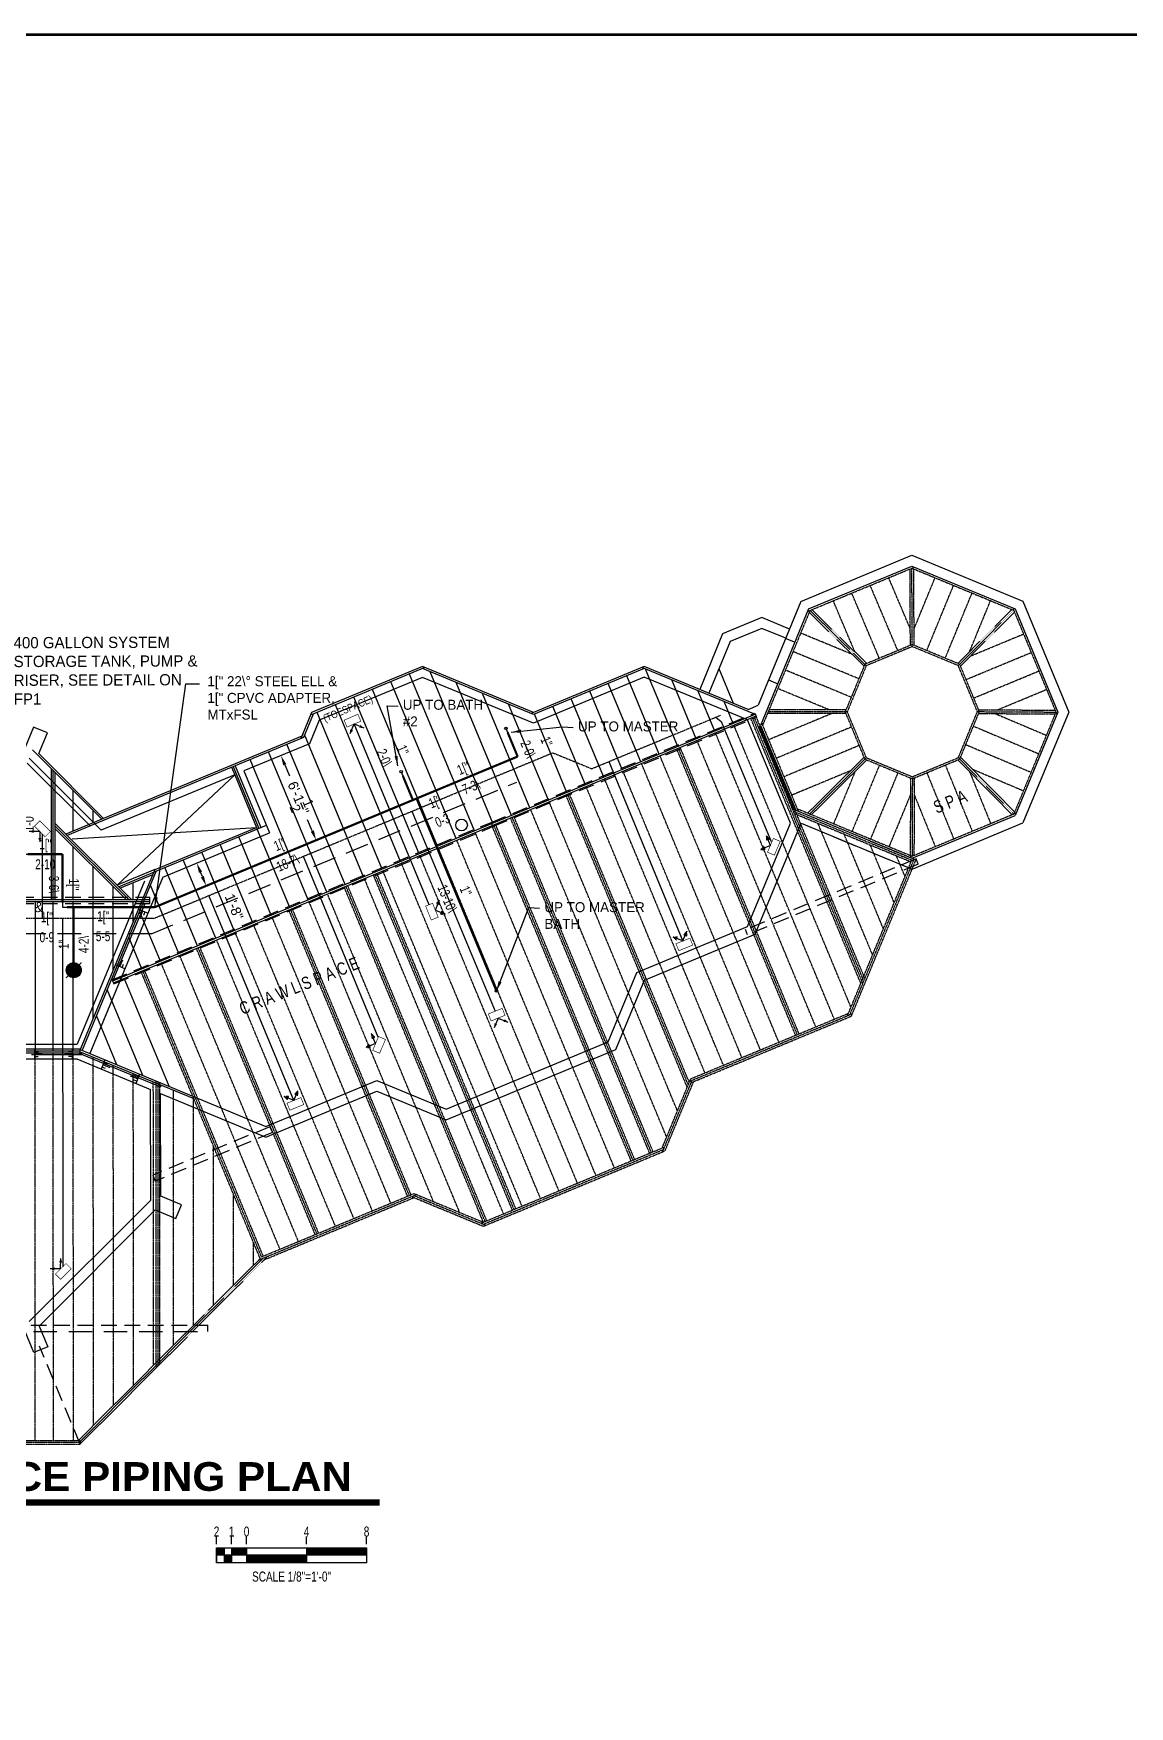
# Model space of a CAD drawing. Extents: x -16 to 10076, y -1 to 10000.
# Drawn here: x 2130 to 3007, y 1447 to 2785 of the extents above; entities that cross this region are included whole.
import ezdxf
from ezdxf.enums import TextEntityAlignment as Align

# ---------------------------------------------------------------- set-up
doc = ezdxf.new("R2010")
doc.units = 0
doc.header["$MEASUREMENT"] = 0
doc.linetypes.add('DASHED2', pattern=[0.375, 0.25, -0.125])
doc.linetypes.add('HIDDEN', pattern=[0.375, 0.25, -0.125])
for name, color, linetype in [('B-FL JOISTS', 4, 'Continuous'), ('B-FLOOR BEAMS', 3, 'HIDDEN'), ('B-FOUNDATION', 3, 'Continuous'), ('B-FOUNDATION TEXT', 2, 'Continuous'), ('B-PT LUMBER', 4, 'DASHED2'), ('B-WALLS', 1, 'Continuous'), ('Details', 1, 'Continuous'), ('DMNS', 1, 'Continuous'), ('HVAC', 5, 'Continuous'), ('SPRKDATA', 2, 'Continuous'), ('SPRKDATC', 2, 'Continuous'), ('SPRKVIEW', 1, 'Continuous'), ('SPRNKS', 1, 'Continuous'), ('TEXT', 1, 'Continuous')]:
    doc.layers.add(name, color=color, linetype=linetype)
for name, color, linetype, plot in [('GJ LAYOUT', 6, 'Continuous', False), ('SPRKDAT1', 7, 'Continuous', False), ('SPRKDAT2', 2, 'Continuous', False), ('Viewport', 42, 'Continuous', False)]:
    doc.layers.add(name, color=color, linetype=linetype, plot=plot)
doc.styles.add('ARCHENTLTD', font='technical.ttf', dxfattribs={"height": 6})
doc.styles.add('B', font='bold', dxfattribs={"width": 1.1})
doc.styles.add('HCAD', font='HCAD.SHX', dxfattribs={"width": 0.8, "height": 8})
doc.styles.add('PIPESIZE', font='hcad.shx', dxfattribs={"width": 0.8})
doc.styles.get("Standard").update_dxf_attribs({"font": 'hcad.shx', "height": 8})
doc.dimstyles.new('DEFAULT', dxfattribs={"dimtxt": 8, "dimasz": 8, "dimexe": 8, "dimexo": 8, "dimgap": 1, "dimtad": 0, "dimdec": 1, "dimrnd": 0.5, "dimzin": 7, "dimdsep": 46, "dimlunit": 4, "dimtxsty": 'Standard', "dimcen": 0, "dimclrd": 256, "dimclre": 256, "dimclrt": 256, "dimadec": 0, "dimazin": 0, "dimtfac": 1, "dimtdec": 4, "dimtofl": 0, "dimtmove": 2, "dimatfit": 3, "dimfxl": 1, "dimtolj": 1, "dimtzin": 0, "dimarcsym": 0})

# ---------------------------------------------------------------- blocks, each defined once
blk = doc.blocks.new('8scale')
for p, q in [((2.3, 36), (2.3, 42)), ((14.3, 36), (14.3, 42)), ((26.3, 36), (26.3, 42)), ((74.3, 36), (74.3, 42)), ((122.3, 36), (122.3, 42)), ((2.3, 33), (8.3, 33)), ((2.3, 21), (2.3, 33)), ((122.3, 27), (2.3, 27)), ((2.3, 27), (2.3, 21)), ((8.3, 33), (14.3, 33)), ((8.3, 33), (8.3, 21)), ((14.3, 33), (26.3, 33)), ((14.3, 33), (14.3, 21)), ((26.3, 33), (74.3, 33)), ((26.3, 33), (26.3, 21)), ((74.3, 33), (122.3, 33)), ((74.3, 33), (74.3, 21)), ((122.3, 33), (122.3, 27)), ((122.3, 27), (122.3, 21)), ((122.3, 21), (2.3, 21))]:
    blk.add_line(p, q)
at = {"const_width": 6}
for points in [[(2.3, 30), (8.3, 30)], [(8.3, 24), (14.3, 24)], [(14.3, 30), (26.3, 30)], [(26.3, 24), (74.3, 24)], [(74.3, 30), (122.3, 30)]]:
    blk.add_lwpolyline(points, dxfattribs=at)
at = {"width": 0.75}
for s, p in [('2', (2.3, 42)), ('1', (14.3, 42)), ('0', (26.3, 42)), ('4', (74.3, 42)), ('8', (122.3, 42)), ('SCALE 1/8"=1\'-0"', (62.3, 6))]:
    blk.add_text(s, height=8, dxfattribs=at).set_placement(p, align=Align.CENTER)
blk = doc.blocks.new('HEAD7B')
at = {"layer": 'SPRNKS', "color": 1, "const_width": 1, "flags": 128}
blk.add_lwpolyline([(-6.2, -6.2), (6.2, 6.2)], dxfattribs=at)
at = {"layer": 'SPRNKS', "color": 0}
for radius in [6, 5.75, 5.25, 4.75, 4.25, 3.75, 3.5, 3, 2.5, 2, 1.5, 1.25, 0.75]:
    blk.add_circle((0, 0), radius, dxfattribs=at)
blk = doc.blocks.new('PIPEX')
at = {"color": 0}
blk.add_point((0, 0), dxfattribs=at)
at = {"layer": 'SPRKDATA', "color": 0, "width": 0.8}
for tag, style, p in [('DIA', 'PIPESIZE', (0, 3.6)), ('LENGTH', 'HCAD', (0, -10.8))]:
    blk.add_attdef(tag, text='', height=8, dxfattribs=dict(at, style=style)).set_placement(p, align=Align.CENTER)
at = {"layer": 'SPRKDATA', "color": 0, "style": 'HCAD', "width": 0.8, "flags": 1}
blk.add_attdef('HANDLE', (-16.2, -21.6), '', height=7.2, dxfattribs=at)
blk = doc.blocks.new('*D42')
at = {"layer": 'Defpoints', "color": 0}
for p in [(2327.8, 2207.5), (2327.8, 2207.5), (2355.9, 2139.8)]:
    blk.add_point(p, dxfattribs=at)
at = {"layer": 'DMNS', "lineweight": -2}
for p, q in [((2335.2, 2210.6), (2335.2, 2210.6)), ((2330.9, 2200.1), (2334.6, 2191.2)), ((2352.8, 2147.2), (2349.1, 2156.1)), ((2363.3, 2142.9), (2363.3, 2142.9))]:
    blk.add_line(p, q, dxfattribs=at)
at = {"layer": 'DMNS'}
for points in [[(2332.1, 2200.6), (2329.6, 2199.6), (2327.8, 2207.5)], [(2354.1, 2147.7), (2351.6, 2146.7), (2355.9, 2139.8)]]:
    blk.add_solid(points, dxfattribs=at)
at = {"layer": 'DMNS', "insert": (2341.8, 2173.7), "char_height": 8, "attachment_point": 5, "rotation": 292.5409}
blk.add_mtext('\\A1;6\'-1{\\H1.000000x;\\S1/2;}"', dxfattribs=at)
blk = doc.blocks.new('*D43')
at = {"layer": 'Defpoints', "color": 0}
for p in [(2260.4, 2121.6), (2260.4, 2121.6), (2268, 2103.3)]:
    blk.add_point(p, dxfattribs=at)
at = {"layer": 'DMNS', "lineweight": -2}
blk.add_line((2264.9, 2110.7), (2263.5, 2114.2), dxfattribs=at)
at = {"layer": 'DMNS'}
for points in [[(2264.7, 2114.7), (2262.2, 2113.7), (2260.4, 2121.6)], [(2266.1, 2111.2), (2263.7, 2110.2), (2268, 2103.3)]]:
    blk.add_solid(points, dxfattribs=at)
at = {"layer": 'DMNS', "insert": (2290.3, 2086.6), "char_height": 8, "attachment_point": 5, "rotation": 292.5459}
blk.add_mtext('\\A1;1\'-8"', dxfattribs=at)

msp = doc.modelspace()

# ---------------------------------------------------------------- hatches: boundary and pattern name
at = {"layer": 'HVAC', "linetype": 'HIDDEN', "ltscale": 0.75}
h = msp.add_hatch(color=256, dxfattribs=at)
h.paths.add_polyline_path([(2383.05834, 2224.98094), (2384.24765, 2227.87915), (2385.41761, 2227.40119)])
h.paths.add_polyline_path([(2383.07287, 2228.35908), (2384.24765, 2227.87915), (2383.05834, 2224.98094)])
h.paths.add_polyline_path([(2390.35176, 2229.77755), (2390.80116, 2230.87529), (2394.0149, 2229.57707)])
h.paths.add_polyline_path([(2390.80116, 2230.87529), (2391.26087, 2231.99821), (2394.0149, 2229.57707)])
h = msp.add_hatch(color=256, dxfattribs=at)
h.paths.add_polyline_path([(2134.93073, 2138.44257), (2134.9073, 2141.57523), (2133.64349, 2141.56776)])
h.paths.add_polyline_path([(2136.17631, 2141.58273), (2134.9073, 2141.57523), (2134.93073, 2138.44257)])
h.paths.add_polyline_path([(2129.95054, 2145.61189), (2129.94265, 2146.79804), (2126.47661, 2146.79114)])
h.paths.add_polyline_path([(2129.94265, 2146.79804), (2129.93458, 2148.01138), (2126.47661, 2146.79114)])
h = msp.add_hatch(color=256, dxfattribs=at)
h.paths.add_polyline_path([(2711.57761, 2132.4321), (2714.45985, 2133.65962), (2713.96646, 2134.82316)])
h.paths.add_polyline_path([(2714.95527, 2132.49129), (2714.45985, 2133.65962), (2711.57761, 2132.4321)])
h.paths.add_polyline_path([(2716.27739, 2139.78829), (2717.3691, 2140.25217), (2716.02851, 2143.44847)])
h.paths.add_polyline_path([(2717.3691, 2140.25217), (2718.48584, 2140.72668), (2716.02851, 2143.44847)])
h = msp.add_hatch(color=256, dxfattribs=at)
h.paths.add_polyline_path([(2454.42084, 2091.59488), (2453.25077, 2088.68885), (2454.4224, 2088.21498)])
h.paths.add_polyline_path([(2452.07433, 2089.16467), (2453.25077, 2088.68885), (2454.42084, 2091.59488)])
h.paths.add_polyline_path([(2456.2992, 2083.07003), (2455.85526, 2081.97006), (2459.06332, 2080.65788)])
h.paths.add_polyline_path([(2455.85526, 2081.97006), (2455.40113, 2080.84487), (2459.06332, 2080.65788)])
h = msp.add_hatch(color=256, dxfattribs=at)
h.paths.add_polyline_path([(2641.54283, 2062.37932), (2644.44886, 2061.20925), (2644.92274, 2062.38088)])
h.paths.add_polyline_path([(2643.97304, 2060.03281), (2644.44886, 2061.20925), (2641.54283, 2062.37932)])
h.paths.add_polyline_path([(2650.06768, 2064.25768), (2651.16765, 2063.81374), (2652.47983, 2067.0218)])
h.paths.add_polyline_path([(2651.16765, 2063.81374), (2652.29284, 2063.35962), (2652.47983, 2067.0218)])
h = msp.add_hatch(color=256, dxfattribs=at)
h.paths.add_polyline_path([(2509.19462, 1994.41875), (2506.28858, 1995.58882), (2505.81471, 1994.41719)])
h.paths.add_polyline_path([(2506.7644, 1996.76526), (2506.28858, 1995.58882), (2509.19462, 1994.41875)])
h.paths.add_polyline_path([(2500.66976, 1992.54039), (2499.5698, 1992.98433), (2498.25761, 1989.77627)])
h.paths.add_polyline_path([(2499.5698, 1992.98433), (2498.44461, 1993.43845), (2498.25761, 1989.77627)])
h = msp.add_hatch(color=256, dxfattribs=at)
h.paths.add_polyline_path([(2395.8082, 1974.03754), (2398.69044, 1975.26505), (2398.19705, 1976.4286)])
h.paths.add_polyline_path([(2399.18585, 1974.09672), (2398.69044, 1975.26505), (2395.8082, 1974.03754)])
h.paths.add_polyline_path([(2400.50797, 1981.39372), (2401.59968, 1981.8576), (2400.25909, 1985.0539)])
h.paths.add_polyline_path([(2401.59968, 1981.8576), (2402.71642, 1982.33212), (2400.25909, 1985.0539)])
h = msp.add_hatch(color=256, dxfattribs=at)
h.paths.add_polyline_path([(2330.42704, 1934.86175), (2333.33308, 1933.69168), (2333.80695, 1934.86331)])
h.paths.add_polyline_path([(2332.85726, 1932.51523), (2333.33308, 1933.69168), (2330.42704, 1934.86175)])
h.paths.add_polyline_path([(2338.9519, 1936.74011), (2340.05186, 1936.29617), (2341.36405, 1939.50423)])
h.paths.add_polyline_path([(2340.05186, 1936.29617), (2341.17705, 1935.84204), (2341.36405, 1939.50423)])
h = msp.add_hatch(color=256, dxfattribs=at)
h.paths.add_polyline_path([(2151.62647, 1805.43401), (2151.60598, 1802.30133), (2150.34217, 1802.30761)])
h.paths.add_polyline_path([(2152.87499, 1802.29502), (2151.60598, 1802.30133), (2151.62647, 1805.43401)])
h.paths.add_polyline_path([(2146.65302, 1798.26002), (2146.64624, 1797.07386), (2143.18019, 1797.07751)])
h.paths.add_polyline_path([(2146.64624, 1797.07386), (2146.63931, 1795.86051), (2143.18019, 1797.07751)])

# ---------------------------------------------------------------- linework, layer by layer
at = {"layer": 'B-FL JOISTS', "ltscale": 75}
for p, q in [((2442.9108, 2277.87149), (2351.48885, 2239.94032)), ((2529.67076, 2240.38317), (2440.9512, 2277.05845)), ((2618.33852, 2277.18477), (2529.67076, 2240.38317)), ((2705.91036, 2240.98458), (2616.3781, 2277.99517)), ((2353.44814, 2240.75323), (2345.68683, 2221.98261)), ((2529.6696, 2242.00676), (2527.71035, 2241.19357)), ((2345.68683, 2221.98261), (2156.74546, 2143.56239)), ((2344.53803, 2223.12987), (2343.72739, 2221.16934)), ((2185.96939, 2157.31587), (2155.59341, 2144.7083)), ((2216.84894, 2092.04344), (2209.68152, 2092.03994)), ((1946.2611, 1969.85841), (2169.3784, 1969.88071)), ((1948.30021, 1971.35861), (2166.86821, 1971.38046)), ((2128.19454, 1968.37659), (2169.37855, 1968.38071)), ((2165.45353, 1969.88032), (2231.48589, 1942.57881)), ((2166.70486, 1970.9861), (2258.02371, 1933.22973)), ((2167.27889, 1972.37192), (2174.91772, 1969.21359))]:
    msp.add_line(p, q, dxfattribs=at)
at = {"layer": 'B-FL JOISTS', "ltscale": 50}
for p, q in [((2645.13744, 2214.83058), (2619.44, 2276.72944)), ((2467.80677, 2141.22466), (2415.75506, 2266.60451)), ((2482.58432, 2147.35849), (2430.53353, 2272.73613)), ((2497.36188, 2153.49232), (2447.12219, 2274.50745)), ((2512.13944, 2159.62614), (2468.03526, 2265.86232)), ((2615.58233, 2202.56293), (2589.56146, 2265.24084)), ((2630.35989, 2208.69676), (2604.33916, 2271.37433)), ((2659.915, 2220.96441), (2640.353, 2268.08449)), ((2423.4741, 2122.82318), (2371.41964, 2248.20965)), ((2438.25166, 2128.95701), (2386.19811, 2254.34127)), ((2453.02921, 2135.09083), (2400.97658, 2260.47289)), ((2526.91699, 2165.75997), (2488.94834, 2257.21718)), ((2541.69455, 2171.8938), (2509.86141, 2248.57204)), ((2586.02722, 2190.29528), (2560.00607, 2252.97386)), ((2600.80477, 2196.4291), (2574.78377, 2259.10735)), ((2674.69256, 2227.09824), (2661.266, 2259.43953)), ((2689.47011, 2233.23206), (2682.179, 2250.79458)), ((2193.26726, 2027.26957), (2707.16446, 2240.57658)), ((2193.84231, 2025.88417), (2707.73842, 2239.19074)), ((2408.69654, 2116.68935), (2356.64117, 2242.07802)), ((2556.47211, 2178.02762), (2530.45068, 2240.70688)), ((2571.24966, 2184.16145), (2545.22838, 2246.84037)), ((2393.91899, 2110.55553), (2346.67133, 2224.36359)), ((2710.00813, 2231.10947), (2737.56129, 2164.72441)), ((2364.36387, 2098.28787), (2317.81441, 2210.41414)), ((2379.14143, 2104.4217), (2332.59211, 2216.54763)), ((2288.28272, 2198.157), (2290.77457, 2192.15361)), ((2289.66812, 2198.73201), (2310.18666, 2149.29872)), ((2291.05352, 2199.30706), (2311.57206, 2149.87376)), ((2349.58632, 2092.15405), (2303.03672, 2204.28065)), ((2208.14726, 2092.43465), (2147.17608, 2153.08076)), ((2206.02025, 2092.43465), (2147.17629, 2150.96488)), ((2203.89324, 2092.43465), (2147.1765, 2148.84899)), ((2197.86071, 2102.66636), (2316.1884, 2151.79035)), ((2320.03121, 2079.88639), (2294.00369, 2142.58032)), ((2308.22626, 2150.10898), (2308.80131, 2148.72358)), ((2334.80876, 2086.02022), (2308.78085, 2148.71509)), ((2290.4757, 2067.61968), (2264.44936, 2130.31078)), ((2305.25365, 2073.75257), (2279.22652, 2136.44555)), ((2228.06712, 2115.20661), (2168.66508, 1971.79879)), ((2260.92098, 2055.35108), (2234.89503, 2118.04123)), ((2275.69854, 2061.48491), (2249.6722, 2124.17601)), ((2199.01272, 2101.52049), (2225.29389, 2112.43117)), ((2246.14342, 2049.21726), (2223.41271, 2103.96999)), ((1892.70971, 2092.43465), (2222.8558, 2092.43465)), ((1892.70971, 2090.93465), (2222.8558, 2090.93465)), ((2131.2465, 2090.93465), (2131.25845, 1971.3769)), ((2218.56099, 2088.40891), (2193.59522, 2028.41351)), ((2217.22637, 2089.03499), (2218.58568, 2088.39733)), ((2231.36587, 2043.08343), (2214.76046, 2083.0818)), ((2216.58831, 2036.9496), (2206.10821, 2062.19362)), ((2217.34323, 1951.67249), (2188.8037, 2020.41725)), ((2192.23591, 2029.05118), (2193.59522, 2028.41351)), ((2238.25707, 1943.02553), (2202.38589, 2029.43042)), ((2196.4294, 1960.31945), (2180.15145, 1999.52906)), ((2167.27889, 1972.37192), (2166.70486, 1970.9861)), ((2167.48956, 1972.88052), (2167.27889, 1972.37192)), ((2232.05992, 1943.96463), (2231.48589, 1942.57881))]:
    msp.add_line(p, q, dxfattribs=at)
at = {"layer": 'B-FL JOISTS', "linetype": 'Continuous', "ltscale": 50}
msp.add_line((2184.47001, 2156.69355), (2129.04903, 2212.06593), dxfattribs=at)
at = {"layer": 'B-FL JOISTS', "linetype": 'Continuous', "ltscale": 250}
for p, q in [((2144.18214, 2092.43465), (2144.17169, 2196.95653)), ((2145.68214, 2092.43465), (2145.67184, 2195.45769)), ((2147.18214, 2092.43465), (2147.17199, 2193.95886)), ((2161.67666, 2147.23316), (2161.67344, 2179.47013)), ((2177.67596, 2154.29327), (2177.67504, 2163.48256)), ((2161.68214, 2092.43465), (2161.67794, 2134.42487)), ((2177.68214, 2092.43465), (2177.67953, 2118.50859)), ((2193.68214, 2092.43465), (2193.68112, 2102.59232)), ((2209.68218, 2092.03994), (2209.68079, 2105.94936)), ((2145.69424, 1971.37834), (2145.68229, 2090.93465)), ((2161.69424, 1971.37994), (2161.68229, 2090.93465)), ((2177.69163, 1997.51025), (2177.68229, 2090.93465)), ((2193.68777, 2036.12798), (2193.68229, 2090.93465)), ((2209.68391, 2074.7457), (2209.68229, 2090.93465))]:
    msp.add_line(p, q, dxfattribs=at)
at = {"layer": 'B-FL JOISTS', "ltscale": 25}
for p, q in [((2196.7429, 2103.77821), (2290.77457, 2192.15361)), ((2160.81093, 2140.81157), (2308.22626, 2150.10898)), ((2226.85504, 2116.3866), (2196.7429, 2103.77821))]:
    msp.add_line(p, q, dxfattribs=at)
at = {"layer": 'B-FL JOISTS', "linetype": 'HIDDEN', "ltscale": 50}
msp.add_line((2167.16818, 1656.92814), (2134.68453, 1735.26048), dxfattribs=at)
at = {"layer": 'B-FLOOR BEAMS', "ltscale": 50}
for p, q in [((2495.8328, 2153.94474), (2706.78169, 2241.50078)), ((2497.17996, 2150.69305), (2708.12113, 2238.26671)), ((2706.78155, 2241.50111), (2708.12113, 2238.26671)), ((2192.88156, 2028.20237), (2495.83348, 2153.94502)), ((2194.22801, 2024.95137), (2497.1803, 2150.69319)), ((2495.8328, 2153.94474), (2497.1803, 2150.69319)), ((2835.82351, 2124.91282), (2699.27319, 2068.30699)), ((2837.55188, 2120.74857), (2700.99453, 2064.14949)), ((2837.55188, 2120.74857), (2835.8223, 2124.91572)), ((1892.70846, 2094.24715), (2222.85455, 2094.40847)), ((1892.71096, 2089.12215), (2222.85705, 2089.28347)), ((2700.99794, 2064.14125), (2699.27199, 2068.30989)), ((2192.88156, 2028.20237), (2194.22801, 2024.95137)), ((2318.94468, 1910.72375), (2225.16974, 1871.8854)), ((2320.90968, 1905.98814), (2227.13161, 1867.14849)), ((2318.94404, 1910.72349), (2320.90591, 1905.98657)), ((2225.16974, 1871.8854), (2227.13161, 1867.14849)), ((1846.38255, 1751.88401), (2269.38102, 1752.09071)), ((2269.38352, 1746.96571), (2269.38102, 1752.09071))]:
    msp.add_line(p, q, dxfattribs=at)
at = {"layer": 'B-FLOOR BEAMS', "ltscale": 75}
for p, q in [((2222.85705, 2089.28347), (2222.85455, 2094.40847)), ((2129.883, 1746.89754), (2269.38352, 1746.96571))]:
    msp.add_line(p, q, dxfattribs=at)
at = {"layer": 'B-FOUNDATION', "ltscale": 50}
for p, q in [((2743.73053, 2330.85197), (2832.39981, 2367.6542)), ((2749.85784, 2324.73341), (2832.406, 2358.99506)), ((2832.39981, 2367.6542), (2921.12004, 2330.97929)), ((2832.406, 2358.99506), (2915.00148, 2324.85198)), ((2743.73053, 2330.85197), (2709.3562, 2247.69421)), ((2921.12004, 2330.97929), (2957.92164, 2242.31153)), ((2749.85784, 2324.73341), (2711.39354, 2231.68448)), ((2915.00148, 2324.85198), (2949.26251, 2242.30535)), ((2731.56588, 2301.25487), (2738.9591, 2298.19868)), ((2717.81304, 2267.98537), (2725.20626, 2264.92919)), ((2949.26251, 2242.30535), (2915.11942, 2159.70986)), ((2957.92164, 2242.31153), (2921.24673, 2153.5913)), ((2711.39354, 2231.68448), (2739.52171, 2163.91402)), ((2298.16342, 2195.22036), (2318.68175, 2145.78758)), ((2290.77457, 2192.15361), (2308.22626, 2150.10898)), ((2739.58051, 2163.88971), (2832.57279, 2125.44883)), ((2832.57279, 2125.44883), (2915.11942, 2159.70986)), ((2227.21191, 2116.4757), (2308.22626, 2150.10898)), ((2233.33627, 2110.35622), (2318.68175, 2145.78758)), ((2743.85874, 2153.46461), (2832.57897, 2116.7897)), ((2832.57897, 2116.7897), (2921.24673, 2153.5913)), ((2226.91874, 2116.35387), (2167.48956, 1972.88052)), ((2233.37487, 2110.34026), (2174.91772, 1969.21359)), ((2223.57733, 1852.05266), (2223.53413, 1940.456)), ((2231.57579, 1855.22034), (2231.53575, 1937.14768))]:
    msp.add_line(p, q, dxfattribs=at)
at = {"layer": 'B-FOUNDATION', "ltscale": 150}
for p, q in [((2712.38291, 2317.84157), (2681.03394, 2304.83016)), ((2734.56246, 2308.67273), (2712.3828, 2317.8413)), ((2681.03471, 2304.83048), (2662.69748, 2260.4709)), ((2712.38871, 2309.18227), (2687.16201, 2298.71192)), ((2731.50627, 2301.27951), (2712.38871, 2309.18227)), ((2687.16201, 2298.71192), (2670.0907, 2257.41471)), ((2689.75374, 2249.28646), (2678.25344, 2276.99464))]:
    msp.add_line(p, q, dxfattribs=at)
at = {"layer": 'B-FOUNDATION', "ltscale": 75}
for p, q in [((2440.95014, 2278.68199), (2352.29939, 2241.90059)), ((2529.6696, 2242.00676), (2440.95014, 2278.68199)), ((2618.33736, 2278.80836), (2529.6696, 2242.00676)), ((2701.51246, 2244.42568), (2618.33736, 2278.80836)), ((2440.95575, 2270.02307), (2358.42608, 2235.78133)), ((2529.67576, 2233.34761), (2440.95575, 2270.02307)), ((2618.34354, 2270.14922), (2529.67576, 2233.34761)), ((2700.93907, 2236.00613), (2618.34354, 2270.14922)), ((2352.29939, 2241.90059), (2344.53803, 2223.12987)), ((2358.42608, 2235.78133), (2350.66495, 2217.01114)), ((2735.2011, 2153.45908), (2700.93907, 2236.00613)), ((2701.51246, 2244.42568), (2709.3562, 2247.69421)), ((2344.53803, 2223.12987), (2185.96939, 2157.31587)), ((2185.96939, 2157.31587), (2134.04902, 2209.19055)), ((2350.66495, 2217.01114), (2298.16342, 2195.22036)), ((2184.0976, 2147.87728), (2126.35787, 2205.56621)), ((2290.77457, 2192.15361), (2184.0976, 2147.87728)), ((2701.05702, 2070.86404), (2735.2011, 2153.45908)), ((2707.18428, 2064.74546), (2743.86028, 2153.46528)), ((2215.22488, 2083.93565), (2214.12745, 2081.14358)), ((2217.08626, 2083.20403), (2214.89139, 2077.61989)), ((2218.94764, 2082.4724), (2217.8502, 2079.68034)), ((2612.38463, 2034.06052), (2701.05702, 2070.86404)), ((2618.51652, 2027.94386), (2707.18428, 2064.74546)), ((2197.0104, 2039.53889), (2198.21162, 2042.2879)), ((2198.84307, 2038.73808), (2201.24552, 2044.2361)), ((2200.67575, 2037.93726), (2201.87697, 2040.68627)), ((2589.53028, 1978.60722), (2612.38463, 2034.06052)), ((2595.63743, 1972.43053), (2618.51652, 2027.94386)), ((1947.67836, 1972.85855), (2167.48956, 1972.88052)), ((2130.60923, 1966.87016), (2133.65941, 1966.87411)), ((2130.68972, 1972.86863), (2130.68507, 1964.86864)), ((2130.6874, 1968.86863), (2136.67561, 1968.8702)), ((2130.76556, 1970.86711), (2133.82581, 1970.86629)), ((2160.69721, 1968.88803), (2154.85333, 1968.90263)), ((2160.61646, 1970.8864), (2157.46302, 1970.87015)), ((2160.77796, 1966.88966), (2157.77618, 1966.90526)), ((2160.68972, 1972.88802), (2160.70471, 1964.88804)), ((2174.91772, 1969.21359), (2315.78653, 1910.97047)), ((2459.90251, 1924.85083), (2589.53028, 1978.60722)), ((2459.90735, 1916.19222), (2595.63746, 1972.43059)), ((1951.13599, 1964.85889), (2164.46089, 1964.88022)), ((2164.42461, 1964.89522), (2223.53413, 1940.456)), ((2186.92588, 1964.22349), (2183.86013, 1956.83424)), ((2184.55601, 1958.71243), (2187.28066, 1957.45693)), ((2185.39301, 1960.52887), (2190.84231, 1958.01787)), ((2186.23, 1962.3453), (2188.95466, 1961.0898)), ((2213.12589, 1949.06253), (2207.49442, 1951.13294)), ((2212.43575, 1947.18537), (2209.62002, 1948.22058)), ((2213.81602, 1950.93968), (2211.00029, 1951.97489)), ((2214.64969, 1952.7609), (2211.60208, 1945.36415)), ((2315.78653, 1910.97047), (2404.4548, 1947.77228)), ((2404.4548, 1947.77228), (2459.90251, 1924.85083)), ((2231.53575, 1937.14768), (2315.79243, 1902.31121)), ((2315.79243, 1902.31121), (2404.46094, 1939.11313)), ((2404.46094, 1939.11313), (2459.90735, 1916.19222)), ((2126.46591, 1754.84628), (2223.57733, 1852.05266)), ((2134.25236, 1751.3211), (2227.03412, 1844.19358))]:
    msp.add_line(p, q, dxfattribs=at)
at = {"layer": 'B-FOUNDATION', "ltscale": 1.5}
for p, q in [((2129.84507, 2230.16166), (2122.95312, 2213.56656)), ((2141.02061, 2225.78092), (2129.84507, 2230.16166)), ((2134.04902, 2209.19055), (2141.02061, 2225.78092)), ((2248.19677, 1848.30989), (2231.57579, 1855.22034)), ((2243.63856, 1837.20831), (2248.19677, 1848.30989)), ((2227.03412, 1844.19358), (2243.63856, 1837.20831)), ((2130.11335, 1730.23974), (2123.19827, 1746.84468)), ((2134.25236, 1751.3211), (2141.23631, 1734.74669)), ((2141.23631, 1734.74669), (2130.11335, 1730.23974))]:
    msp.add_line(p, q, dxfattribs=at)
at = {"layer": 'B-FOUNDATION', "linetype": 'HIDDEN', "ltscale": 75}
msp.add_line((2743.90296, 2153.36239), (2832.61436, 2116.70875), dxfattribs=at)
at = {"layer": 'B-FOUNDATION', "linetype": 'Continuous', "ltscale": 1.5}
for p, q in [((2221.20612, 2081.49478), (2213.8048, 2084.5313)), ((2202.98701, 2037.08686), (2195.58569, 2040.12338))]:
    msp.add_line(p, q, dxfattribs=at)
at = {"layer": 'B-PT LUMBER'}
for p, q in [((2749.04744, 2322.77298), (2834.36642, 2358.18467)), ((2831.22744, 2295.65076), (2830.91735, 2356.75313)), ((2832.40716, 2357.37147), (2913.8534, 2323.70516)), ((2832.73252, 2294.65241), (2832.41422, 2357.37441)), ((2834.22744, 2295.65713), (2833.91742, 2356.7472)), ((2821.12286, 2291.51814), (2799.07389, 2343.59778)), ((2831.16046, 2308.84876), (2813.80782, 2349.83568)), ((2834.16038, 2308.87251), (2850.93342, 2349.66518)), ((2844.30642, 2291.47444), (2865.73133, 2343.5806)), ((2786.8318, 2290.43474), (2769.60604, 2331.12197)), ((2806.38893, 2285.28024), (2784.33997, 2337.35987)), ((2859.10433, 2285.38986), (2880.52923, 2337.49603)), ((2878.51648, 2290.52733), (2895.32714, 2331.41146)), ((2750.93638, 2323.55699), (2713.01713, 2231.68564)), ((2794.17813, 2279.02273), (2750.31901, 2322.06123)), ((2795.94983, 2279.38574), (2750.93638, 2323.55699)), ((2796.29254, 2281.15101), (2752.44143, 2324.18166)), ((2869.18525, 2281.20637), (2912.35215, 2324.32571)), ((2869.53719, 2279.43778), (2913.8534, 2323.70516)), ((2871.30734, 2279.08582), (2914.47547, 2322.20639)), ((2913.04106, 2325.66237), (2948.45211, 2240.34492)), ((2784.48807, 2288.53149), (2743.46791, 2305.46227)), ((2879.35103, 2287.12065), (2921.73625, 2304.71266)), ((2790.00721, 2268.94421), (2737.36355, 2290.67251)), ((2832.7243, 2296.27204), (2794.78749, 2280.52634)), ((2832.73325, 2294.65168), (2795.95108, 2279.38522)), ((2870.68648, 2280.5858), (2832.72427, 2296.2785)), ((2869.53719, 2279.43778), (2832.73325, 2294.65168)), ((2875.77807, 2268.31429), (2927.86974, 2289.93496)), ((2783.90285, 2254.15446), (2731.25918, 2275.88276)), ((2794.79616, 2280.51782), (2779.11389, 2242.58086)), ((2795.95108, 2279.38522), (2780.73718, 2242.58128)), ((2884.80365, 2242.65561), (2869.53719, 2279.43778)), ((2886.4312, 2242.64721), (2870.68527, 2280.58459)), ((2881.91156, 2253.53659), (2934.00323, 2275.15727)), ((2766.39415, 2244.07177), (2725.15482, 2261.09301)), ((2900.83296, 2244.06652), (2940.13672, 2260.37957)), ((2791.51462, 2025.44296), (2703.50608, 2237.43399)), ((2792.89998, 2026.01809), (2704.89148, 2238.00904)), ((2793.7103, 2027.97835), (2706.27688, 2238.58408)), ((2794.52062, 2029.9386), (2707.66227, 2239.15913)), ((2779.73628, 2241.0813), (2716.87659, 2241.03641)), ((2780.73791, 2242.58202), (2717.49589, 2242.53685)), ((2768.26444, 2241.07311), (2717.81213, 2220.13285)), ((2779.73414, 2244.0813), (2718.11519, 2244.03729)), ((2794.85333, 2204.65911), (2779.11389, 2242.58086)), ((2796.00394, 2205.79984), (2780.73748, 2242.58201)), ((2869.58974, 2205.85167), (2884.80365, 2242.65561)), ((2870.73295, 2204.69074), (2886.42331, 2242.64726)), ((2884.80292, 2242.65634), (2947.63892, 2242.30419)), ((2885.80466, 2241.1507), (2947.02028, 2240.80763)), ((2885.80717, 2244.15073), (2947.01488, 2243.80771)), ((2899.0264, 2241.0766), (2940.15348, 2223.67384)), ((2947.63892, 2242.30419), (2913.96273, 2160.83816)), ((2770.30246, 1996.79737), (2675.26769, 2225.71288)), ((2783.70462, 2006.24418), (2690.04525, 2231.84671)), ((2712.20394, 2233.64491), (2741.48213, 2163.10363)), ((2784.18686, 2230.35831), (2723.94562, 2205.35515)), ((2881.69568, 2231.03656), (2933.91838, 2208.93873)), ((2739.36277, 1983.95269), (2644.32718, 2212.87018)), ((2740.74813, 1984.52783), (2645.71258, 2213.44523)), ((2742.13349, 1985.10296), (2647.09797, 2214.02027)), ((2755.52529, 1990.6626), (2660.49013, 2219.57905)), ((2790.32035, 2215.58062), (2730.07911, 2190.57746)), ((2875.46058, 2216.30144), (2927.68327, 2194.20362)), ((2696.41664, 1966.12351), (2601.37991, 2195.04374)), ((2711.1938, 1972.25828), (2616.15747, 2201.17757)), ((2725.97096, 1978.39305), (2630.93502, 2207.3114)), ((2783.35379, 2195.36574), (2736.2126, 2175.79976)), ((2794.23217, 2206.15571), (2749.23371, 2161.52295)), ((2796.00379, 2205.80021), (2750.73723, 2160.90153)), ((2796.35138, 2204.03226), (2752.24074, 2160.2801)), ((2787.01263, 2194.7694), (2769.76422, 2153.03741)), ((2806.43145, 2199.86492), (2784.55099, 2146.92583)), ((2794.84793, 2204.65375), (2832.80173, 2188.96451)), ((2796.00364, 2205.79911), (2832.80757, 2190.58521)), ((2832.80171, 2188.95871), (2870.72502, 2204.69879)), ((2832.80757, 2190.58521), (2869.58974, 2205.85167)), ((2859.17355, 2199.84358), (2880.68127, 2146.97959)), ((2869.23029, 2204.07841), (2912.45703, 2160.2289)), ((2869.58887, 2205.85131), (2913.95176, 2160.84929)), ((2871.35525, 2206.19614), (2914.58503, 2162.34356)), ((2878.5849, 2194.58902), (2895.50164, 2153.00926)), ((2880.70985, 2196.70676), (2921.44817, 2179.46851)), ((2666.86231, 1953.85397), (2571.8248, 2182.77609)), ((2681.63947, 1959.98874), (2586.60235, 2188.90992)), ((2821.21822, 2193.75334), (2799.33776, 2140.81426)), ((2831.30395, 2189.58366), (2831.08087, 2127.69439)), ((2832.80757, 2190.58521), (2832.57865, 2127.07534)), ((2834.30397, 2189.58222), (2834.08091, 2127.69885)), ((2844.35318, 2193.81392), (2865.86091, 2140.94992)), ((2644.90124, 1923.29412), (2542.26968, 2170.50844)), ((2652.73437, 1942.24324), (2555.66184, 2176.06722)), ((2653.5447, 1944.20349), (2557.04724, 2176.64226)), ((2654.35502, 1946.16374), (2558.43264, 2177.21731)), ((2831.25554, 2176.15061), (2814.12453, 2134.70268)), ((2834.25565, 2176.17599), (2851.04055, 2134.92025)), ((2622.65875, 1889.50002), (2511.32921, 2157.66565)), ((2624.04411, 1890.07515), (2512.71457, 2158.24078)), ((2625.42947, 1890.65029), (2514.09993, 2158.81592)), ((2636.25778, 1902.38474), (2527.49213, 2164.37461)), ((2736.71395, 2165.07468), (2739.57943, 2163.89016)), ((2737.52738, 2163.11532), (2833.7347, 2123.34542)), ((2737.56129, 2164.72441), (2739.57943, 2163.89016)), ((2738.34082, 2161.15596), (2831.77544, 2122.53223)), ((2740.66894, 2165.06289), (2832.57865, 2127.07534)), ((2830.61237, 2126.25923), (2915.92982, 2161.67028)), ((2594.48503, 1877.81706), (2483.15946, 2145.97313)), ((2607.87683, 1883.3767), (2496.55162, 2151.53191)), ((2609.26219, 1883.95183), (2497.93702, 2152.10696)), ((2610.64755, 1884.52697), (2499.32241, 2152.682)), ((2800.99153, 2048.06292), (2757.29322, 2153.32147)), ((2809.63499, 2068.9723), (2778.20622, 2144.67651)), ((2550.1464, 1859.42992), (2438.82679, 2127.57165)), ((2564.92595, 1865.55897), (2453.60435, 2133.70548)), ((2579.70549, 1871.68801), (2468.3819, 2139.8393)), ((2797.78029, 2139.76493), (2835.67055, 2124.10197)), ((2818.27845, 2089.88167), (2799.11922, 2136.03156)), ((2520.58732, 1847.17183), (2409.27168, 2115.30399)), ((2535.36686, 1853.30087), (2424.04923, 2121.43782)), ((2780.88257, 1999.41736), (2832.34847, 2123.91845)), ((2782.84184, 2000.23055), (2834.28432, 2124.675)), ((2783.99071, 1999.08332), (2835.67055, 2124.10197)), ((2826.9219, 2110.79104), (2820.03222, 2127.3866)), ((2489.64288, 1834.3386), (2378.33121, 2102.46121)), ((2489.64288, 1834.3386), (2378.33121, 2102.46121)), ((2491.02824, 1834.91373), (2379.71657, 2103.03634)), ((2492.4136, 1835.48887), (2381.10193, 2103.61148)), ((2505.80778, 1841.04278), (2394.49412, 2109.17017)), ((2401.52043, 2112.08663), (2512.73114, 1843.91388)), ((2402.90582, 2112.66167), (2514.11673, 1844.48848)), ((2404.29122, 2113.23672), (2515.50231, 1845.06308)), ((2449.7752, 1850.82352), (2350.16145, 2090.76869)), ((2470.6882, 1842.17857), (2364.93901, 2096.90251)), ((2415.65052, 1849.56286), (2320.60634, 2078.50103)), ((2429.04232, 1855.12249), (2333.9985, 2084.05981)), ((2430.42768, 1855.69763), (2335.3839, 2084.63486)), ((2431.81304, 1856.27276), (2336.76929, 2085.20991)), ((2386.09566, 1837.29459), (2291.05123, 2066.23338)), ((2400.87335, 1843.42808), (2305.82878, 2072.36721)), ((2341.76416, 1818.89028), (2246.71856, 2047.8319)), ((2355.15597, 1824.44992), (2260.11072, 2053.39068)), ((2356.54133, 1825.02505), (2261.49612, 2053.96573)), ((2357.92669, 1825.60019), (2262.88151, 2054.54077)), ((2371.31849, 1831.15982), (2276.27367, 2060.09955)), ((2311.14094, 1805.28332), (2215.77805, 2034.9892)), ((2312.28828, 1806.43179), (2217.16345, 2035.56424)), ((2313.59259, 1807.20216), (2218.54884, 2036.13929)), ((2326.987, 1812.75551), (2231.941, 2041.69807)), ((2654.72342, 1947.05494), (2784.8011, 2001.04375)), ((2655.53381, 1949.01536), (2781.69297, 2001.37778)), ((2655.87229, 1945.90771), (2783.99071, 1999.08332)), ((2131.22538, 1659.84801), (2131.19439, 1969.87689)), ((2145.72538, 1659.84946), (2145.69439, 1969.87834)), ((2161.72538, 1659.85106), (2161.69439, 1969.87994)), ((2177.72419, 1671.73613), (2177.69473, 1966.44227)), ((2193.72259, 1687.75017), (2193.6954, 1959.82669)), ((2209.72099, 1703.76421), (2209.69606, 1953.21111)), ((2225.71939, 1719.77825), (2225.69672, 1946.59553)), ((2227.95767, 1718.27907), (2227.93478, 1947.21788)), ((2229.45752, 1719.78039), (2229.43485, 1946.59767)), ((2230.95737, 1721.2817), (2230.93491, 1945.97746)), ((2632.64343, 1893.64128), (2655.53381, 1949.01536)), ((2632.98205, 1890.53397), (2656.68268, 1947.86813)), ((2634.94097, 1891.34633), (2657.83155, 1946.7209)), ((2241.71779, 1735.7923), (2241.69738, 1939.97996)), ((2257.71619, 1751.80634), (2257.69804, 1933.36438)), ((2273.71459, 1767.82038), (2273.70183, 1895.46498)), ((2487.68751, 1833.52834), (2634.60235, 1894.45364)), ((2489.64852, 1832.7177), (2633.7922, 1892.4938)), ((2489.64944, 1831.09421), (2634.94097, 1891.34633)), ((2289.71299, 1783.83442), (2289.70568, 1856.91561)), ((2309.90735, 1804.04853), (2436.16239, 1856.45075)), ((2312.67914, 1806.82303), (2434.20197, 1857.26114)), ((2314.38, 1804.28083), (2434.20429, 1854.01397)), ((2432.24386, 1854.82436), (2489.64944, 1831.09421)), ((2434.20197, 1857.26114), (2489.64761, 1834.34119)), ((2434.20313, 1855.63755), (2491.60953, 1831.90706)), ((2165.86518, 1659.86552), (2312.67914, 1806.82303)), ((2167.10929, 1656.86613), (2317.15179, 1807.05534)), ((2305.71139, 1799.84846), (2305.70954, 1818.36624)), ((2166.48724, 1658.36583), (2313.52957, 1805.55193)), ((1947.66815, 1659.7589), (2167.9865, 1659.86656)), ((1947.04757, 1658.2586), (2168.60856, 1658.36686)), ((1948.5483, 1656.75933), (2167.10929, 1656.86613))]:
    msp.add_line(p, q, dxfattribs=at)
at = {"layer": 'B-WALLS', "ltscale": 50}
for p, q in [((2174.79326, 2151.46325), (2124.70188, 2201.51056)), ((2218.71656, 2106.94884), (2164.81675, 1976.82444)), ((1950.35004, 1976.803), (2164.81675, 1976.82444))]:
    msp.add_line(p, q, dxfattribs=at)
at = {"layer": 'GJ LAYOUT'}
for centre in [(2507.70311, 2229.36016), (2423.89359, 2194.58824), (2500.16532, 2019.2375)]:
    msp.add_circle(centre, 1, dxfattribs=at)
at = {"layer": 'HVAC', "linetype": 'HIDDEN', "ltscale": 2.5}
for p, q in [((2576.15985, 2196.9171), (2679.27831, 2239.6986)), ((2226.09564, 2077.27677, -11.25), (2544.94738, 2209.6374, -11.25)), ((2576.15985, 2196.9171, -233521.40135), (2544.94738, 2209.6374, -102801.62052)), ((2225.73319, 2077.32478), (2067.77379, 2077.24335))]:
    msp.add_line(p, q, dxfattribs=at)
at = {"layer": 'HVAC', "linetype": 'Continuous', "ltscale": 0.75}
for p, q in [((2675.80047, 2238.08645, 44589.52611), (2679.97554, 2234.80287, 44589.52611)), ((2679.97554, 2234.80287, 44589.52611), (2719.74693, 2138.75939, 44589.52611)), ((2386.16611, 2232.66621), (2382.99025, 2224.92698)), ((2386.22604, 2232.76765), (2394.00675, 2229.62456)), ((2417.89568, 2156.89614, 8965.12912), (2386.40496, 2232.76817, -8867.65734)), ((2590.01056, 2202.66345, 44589.52611), (2649.17004, 2059.20715, 44589.52611)), ((2446.26771, 2088.27539, 44589.52611), (2417.89568, 2156.89614, 8965.12912)), ((2432.49676, 2162.95729, 44589.52611), (2499.1354, 2003.08445, 44589.52611)), ((2134.86816, 2146.80784, 44589.52611), (2126.47661, 2146.79114, 44589.52611)), ((2134.86816, 2146.80784, 44589.52611), (2134.93073, 2138.44257, 44589.52611)), ((2136.98464, 2077.27903, 44589.52611), (2136.98464, 2144.69137, 44589.52611)), ((2719.27285, 2135.70944, -8), (2716.02718, 2143.44792, -8)), ((2719.27418, 2135.70999), (2711.57761, 2132.4321)), ((2405.65588, 1982.31016, 43499.51234), (2345.67773, 2126.91728, 2795.00277)), ((2338.18582, 1931.73672, 12), (2270.18329, 2095.57829, -7.9878)), ((2451.29636, 2083.83478, 44595.52611), (2454.42084, 2091.59488, 44595.52611)), ((2153.16787, 2077.28738, 44589.52611), (2153.42947, 1798.62695, 44589.52611)), ((2451.29691, 2083.8361, 44587.52611), (2459.06387, 2080.6592, 44587.52611)), ((2649.30293, 2059.25484, 8), (2641.54283, 2062.37932, 8)), ((2649.30161, 2059.25539), (2652.47851, 2067.02235)), ((2501.43584, 1997.54268), (2498.25894, 1989.77572)), ((2501.43663, 1997.4175, 8), (2509.19673, 1994.29302, 8)), ((2403.50343, 1977.31487, -43487.51234), (2400.25777, 1985.05335, -43487.51234)), ((2403.50476, 1977.31542, -43479.51234), (2395.8082, 1974.03754, -43479.51234)), ((2338.18715, 1931.73726, 18), (2330.42704, 1934.86175, 18)), ((2338.18582, 1931.73781, 10), (2341.36272, 1939.50478, 10)), ((2151.57176, 1797.06868, 44589.52611), (2143.18019, 1797.07751, 44589.52611)), ((2151.57176, 1797.06868, 44589.52611), (2151.62647, 1805.43401, 44589.52611))]:
    msp.add_line(p, q, dxfattribs=at)
at = {"layer": 'HVAC', "linetype": 'HIDDEN', "ltscale": 75}
for p, q in [((2224.09972, 2064.90346, -11.25), (2516.32187, 2186.19041, -11.25)), ((2224.09972, 2064.90346), (2037.91543, 2064.80747))]:
    msp.add_line(p, q, dxfattribs=at)
at = {"layer": 'HVAC', "linetype": 'HIDDEN', "ltscale": 0.75}
for p, q in [((2716.02718, 2143.44792, -8), (2716.27606, 2139.78774, -8)), ((2718.48451, 2140.72613, -8), (2716.02718, 2143.44792, -8)), ((2713.96646, 2134.82316), (2711.57761, 2132.4321)), ((2711.57761, 2132.4321), (2714.95527, 2132.49129)), ((2714.95527, 2132.49129), (2713.96646, 2134.82316)), ((2716.27739, 2139.78829), (2718.48584, 2140.72668)), ((2454.42084, 2091.59488, 44595.52611), (2452.07433, 2089.16467, 44595.52611)), ((2452.07433, 2089.16467, 44595.52611), (2454.4224, 2088.21498, 44595.52611)), ((2454.4224, 2088.21498, 44595.52611), (2454.42084, 2091.59488, 44595.52611)), ((2456.2992, 2083.07003, 44595.52611), (2455.40113, 2080.84487, 44595.52611)), ((2455.40168, 2080.8462, 44587.52611), (2459.06387, 2080.6592, 44587.52611)), ((2459.06387, 2080.6592, 44587.52611), (2456.29975, 2083.07135, 44587.52611)), ((2644.92274, 2062.38088, 8), (2641.54283, 2062.37932, 8)), ((2641.54283, 2062.37932, 8), (2643.97304, 2060.03281, 8)), ((2643.97304, 2060.03281, 8), (2644.92274, 2062.38088, 8)), ((2652.47851, 2067.02235), (2650.06636, 2064.25823)), ((2650.06768, 2064.25768, 8), (2652.29284, 2063.35962, 8)), ((2652.29151, 2063.36017), (2652.47851, 2067.02235)), ((2402.7151, 1982.33157, -43487.51234), (2400.25777, 1985.05335, -43487.51234)), ((2400.25777, 1985.05335, -43487.51234), (2400.50665, 1981.39318, -43487.51234)), ((2400.50797, 1981.39372, -43479.51234), (2402.71642, 1982.33212, -43479.51234)), ((2398.19705, 1976.4286, -43479.51234), (2395.8082, 1974.03754, -43479.51234)), ((2395.8082, 1974.03754, -43479.51234), (2399.18585, 1974.09672, -43479.51234)), ((2399.18585, 1974.09672, -43479.51234), (2398.19705, 1976.4286, -43479.51234)), ((2333.80695, 1934.86331, 18), (2330.42704, 1934.86175, 18)), ((2330.42704, 1934.86175, 18), (2332.85726, 1932.51523, 18)), ((2332.85726, 1932.51523, 18), (2333.80695, 1934.86331, 18)), ((2341.36272, 1939.50478, 10), (2338.95057, 1936.74066, 10)), ((2338.9519, 1936.74011, 18), (2341.17705, 1935.84204, 18)), ((2341.17573, 1935.84259, 10), (2341.36272, 1939.50478, 10))]:
    msp.add_line(p, q, dxfattribs=at)
at = {"layer": 'HVAC', "linetype": 'Continuous', "ltscale": 0.75, "const_width": 0.5}
for points in [[(2378.2922, 2235.82873), (2380.64789, 2230.31051), (2391.68432, 2235.0219), (2389.32863, 2240.54012), (2378.2922, 2235.82873)], [(2722.45282, 2127.84257), (2716.92979, 2130.18696), (2721.61856, 2141.23301), (2727.14159, 2138.88863), (2722.45282, 2127.84257)], [(2645.98614, 2051.44464), (2643.7385, 2057.00775), (2654.86471, 2061.50303), (2657.11235, 2055.93992), (2645.98614, 2051.44464)], [(2504.7513, 2005.35343), (2506.99894, 1999.79032), (2495.87274, 1995.29504), (2493.6251, 2000.85815), (2504.7513, 2005.35343)]]:
    msp.add_lwpolyline(points, dxfattribs=at)
for points, elevation in [([(2143.35344, 2146.80784), (2139.1108, 2142.5652), (2130.62552, 2151.05048), (2134.86816, 2155.29312), (2143.35344, 2146.80784)], 44589.52611), ([(2443.48616, 2087.15157), (2449.04927, 2089.39921), (2453.54455, 2078.273), (2447.98144, 2076.02536), (2443.48616, 2087.15157)], 44589.52611), ([(2406.68208, 1969.44745), (2401.15905, 1971.79184), (2405.84782, 1982.8379), (2411.37085, 1980.49351), (2406.68208, 1969.44745)], -43489.51234), ([(2334.87036, 1923.92597), (2332.62272, 1929.48908), (2343.74893, 1933.98435), (2345.99657, 1928.42125), (2334.87036, 1923.92597)], 10), ([(2160.05704, 1797.07665), (2155.81041, 1801.3153), (2147.3331, 1792.82206), (2151.57972, 1788.58341), (2160.05704, 1797.07665)], 44589.52611)]:
    msp.add_lwpolyline(points, dxfattribs=dict(at, elevation=elevation))
at = {"layer": 'HVAC', "linetype": 'Continuous', "ltscale": 50}
msp.add_circle((2472.19099, 2151.97547), 4.66014, dxfattribs=at)
at = {"layer": 'SPRKDAT1'}
for p, q in [((2119.21017, 2128.6102), (2152.98418, 2128.6102)), ((2152.98418, 2128.6102), (2153.00341, 2086.24934)), ((2153.00341, 2086.24934), (2162.01066, 2086.24934)), ((2162.01066, 2086.24934), (2226.8786, 2086.24934)), ((2162.01066, 2035.83723), (2162.01066, 2086.24934))]:
    msp.add_line(p, q, dxfattribs=at)
at = {"layer": 'SPRKDAT2', "ltscale": 50}
for p, q in [((2507.70311, 2229.36016), (2517.09645, 2206.7339)), ((2423.89359, 2194.58824), (2433.29464, 2171.9434)), ((2436.25834, 2173.17378), (2517.09645, 2206.7339)), ((2226.8786, 2086.24934), (2433.29464, 2171.9434)), ((2433.29464, 2171.9434), (2436.25834, 2173.17378))]:
    msp.add_line(p, q, dxfattribs=at)
at = {"layer": 'SPRKDAT2'}
msp.add_line((2500.16532, 2019.2375), (2436.25834, 2173.17378), dxfattribs=at)
at = {"layer": 'SPRKVIEW', "color": 2, "const_width": 1.75}
for points in [[(2509.08343, 2226.03529), (2517.09645, 2206.7339)], [(2436.25834, 2173.17378), (2517.09645, 2206.7339)], [(2425.27391, 2191.26338), (2433.29464, 2171.9434)], [(2226.8786, 2086.24934), (2433.29464, 2171.9434)], [(2433.29464, 2171.9434), (2436.25834, 2173.17378)], [(2500.16532, 2019.2375), (2436.25834, 2173.17378)]]:
    msp.add_lwpolyline(points, dxfattribs=at)
at = {"layer": 'SPRKVIEW', "color": 7, "linetype": 'Continuous', "const_width": 1.75}
for points in [[(2125.21017, 2128.6102), (2152.98418, 2128.6102)], [(2152.98418, 2128.6102), (2153.00177, 2089.84934)], [(2156.60341, 2086.24934), (2162.01066, 2086.24934)], [(2162.01066, 2041.83723), (2162.01066, 2086.24934)], [(2162.01066, 2086.24934), (2226.8786, 2086.24934)]]:
    msp.add_lwpolyline(points, dxfattribs=at)
at = {"layer": 'TEXT', "color": 2, "const_width": 4.92188}
msp.add_lwpolyline([(1706.59393, 1610.20966), (2406.6892, 1610.20966)], dxfattribs=at)
at = {"layer": 'Viewport'}
msp.add_lwpolyline([(0, 0, 2, 2, 0), (0, 2784, 2, 2, 0), (3936, 2784, 2, 2, 0), (3936, 0, 2, 2, 0), (0, 0, 0, 0, 0)], format="xyseb", dxfattribs=at)

# ---------------------------------------------------------------- block references
at = {"layer": 'Details'}
msp.add_blockref('8scale', (2273.95794, 1540.96165), dxfattribs=at)
at = {"layer": 'SPRKDATC'}
ref = msp.add_blockref('PIPEX', (2512.4, 2218.05), dxfattribs=dict(at, rotation=292.6000569303445))
ref.add_attrib('LENGTH', '2-0\\', dxfattribs={"height": 8, "rotation": 292.60005693, "width": 0.75}).set_placement((2521.7201, 2211.12284), align=Align.CENTER)
ref.add_attrib('DIA', '1"', dxfattribs={"height": 8, "rotation": 292.60005693, "width": 0.75}).set_placement((2536.5001, 2217.26284), align=Align.CENTER)
ref = msp.add_blockref('PIPEX', (2428.59, 2183.27), dxfattribs=dict(at, rotation=292.6000569303445))
ref.add_attrib('LENGTH', '2-0\\', dxfattribs={"height": 8, "rotation": 292.60005693, "width": 0.75}).set_placement((2406.82656, 2204.31123), align=Align.CENTER)
ref.add_attrib('DIA', '1"', dxfattribs={"height": 8, "rotation": 292.60005693, "width": 0.75}).set_placement((2421.60656, 2210.44123), align=Align.CENTER)
ref = msp.add_blockref('PIPEX', (2476.68, 2189.95), dxfattribs=dict(at, rotation=22.49998099506303))
ref.add_attrib('LENGTH', '7-3\\', dxfattribs={"height": 8, "rotation": 22.499981, "width": 0.75}).set_placement((2481.28, 2178.86), align=Align.CENTER)
ref.add_attrib('DIA', '1["', dxfattribs={"height": 8, "rotation": 22.499981, "width": 0.75}).set_placement((2475.14, 2193.64), align=Align.CENTER)
ref = msp.add_blockref('PIPEX', (2434.78, 2172.56), dxfattribs=dict(at, rotation=22.49998099506303))
ref.add_attrib('LENGTH', '0-3', dxfattribs={"height": 8, "rotation": 22.499981, "width": 0.75}).set_placement((2458.52648, 2152.08551), align=Align.CENTER)
ref.add_attrib('DIA', '1["', dxfattribs={"height": 8, "rotation": 22.499981, "width": 0.75}).set_placement((2452.39648, 2166.86551), align=Align.CENTER)
ref = msp.add_blockref('PIPEX', (2119.21017, 2134.6102), dxfattribs=dict(at, rotation=90))
ref.add_attrib('LENGTH', '1-0', dxfattribs={"layer": 'SPRKDATA', "color": 0, "height": 8, "rotation": 90, "style": 'HCAD', "width": 0.8}).set_placement((2130.01017, 2152.83948), align=Align.CENTER)
ref.add_attrib('DIA', '1"', dxfattribs={"layer": 'SPRKDATA', "color": 0, "height": 8, "rotation": 90, "style": 'PIPESIZE', "width": 0.8}).set_placement((2115.61017, 2152.83948), align=Align.CENTER)
ref = msp.add_blockref('PIPEX', (2136.1, 2128.61), dxfattribs=at)
ref.add_attrib('LENGTH', '2-10', dxfattribs={"height": 8, "width": 0.75}).set_placement((2139.24408, 2116.61), align=Align.CENTER)
ref.add_attrib('DIA', '1["', dxfattribs={"height": 8, "width": 0.75}).set_placement((2139.24408, 2132.61), align=Align.CENTER)
ref = msp.add_blockref('PIPEX', (2330.09, 2129.1), dxfattribs=dict(at, rotation=22.49998099506303))
ref.add_attrib('LENGTH', '18-7\\', dxfattribs={"height": 8, "rotation": 22.499981, "width": 0.75}).set_placement((2334.69, 2118.01), align=Align.CENTER)
ref.add_attrib('DIA', '1["', dxfattribs={"height": 8, "rotation": 22.499981, "width": 0.75}).set_placement((2328.55, 2132.79), align=Align.CENTER)
ref = msp.add_blockref('PIPEX', (2152.99, 2107.43), dxfattribs=dict(at, rotation=270.1000759352814))
ref.add_attrib('LENGTH', '3-6\\', dxfattribs={"height": 8, "rotation": 270.10007594, "width": 0.75}).set_placement((2142.19447, 2104.44917), align=Align.CENTER)
ref.add_attrib('DIA', '1["', dxfattribs={"height": 8, "rotation": 270.10007594, "width": 0.75}).set_placement((2158.18447, 2104.45917), align=Align.CENTER)
ref = msp.add_blockref('PIPEX', (2468.22, 2096.21), dxfattribs=dict(at, rotation=292.6000569303445))
ref.add_attrib('LENGTH', '13-10\\', dxfattribs={"height": 8, "rotation": 292.60005693, "width": 0.75}).set_placement((2457.13, 2091.6), align=Align.CENTER)
ref.add_attrib('DIA', '1"', dxfattribs={"height": 8, "rotation": 292.60005693, "width": 0.75}).set_placement((2471.91, 2097.74), align=Align.CENTER)
ref = msp.add_blockref('PIPEX', (2157.51, 2086.25), dxfattribs=at)
ref.add_attrib('LENGTH', '0-9', dxfattribs={"height": 8, "width": 0.75}).set_placement((2140.506, 2058.25), align=Align.CENTER)
ref.add_attrib('DIA', '1["', dxfattribs={"height": 8, "width": 0.75}).set_placement((2140.506, 2074.25), align=Align.CENTER)
ref = msp.add_blockref('PIPEX', (2194.45, 2086.25), dxfattribs=at)
ref.add_attrib('LENGTH', '5-5', dxfattribs={"height": 8, "width": 0.75}).set_placement((2185.48826, 2059.05727), align=Align.CENTER)
ref.add_attrib('DIA', '1["', dxfattribs={"height": 8, "width": 0.75}).set_placement((2185.48826, 2075.05727), align=Align.CENTER)
ref = msp.add_blockref('PIPEX', (2162.01, 2061.05), dxfattribs=dict(at, rotation=89.99992398025213))
ref.add_attrib('LENGTH', '4-2\\', dxfattribs={"height": 8, "rotation": 89.99992398, "width": 0.75}).set_placement((2174.01, 2056.43794), align=Align.CENTER)
ref.add_attrib('DIA', '1"', dxfattribs={"height": 8, "rotation": 89.99992398, "width": 0.75}).set_placement((2158.01, 2056.43794), align=Align.CENTER)
at = {"layer": 'SPRNKS'}
msp.add_blockref('HEAD7B', (2162.01066, 2035.83723), dxfattribs=at)

# ---------------------------------------------------------------- texts
at = {"layer": 'B-FOUNDATION TEXT', "ltscale": 50, "char_height": 10, "attachment_point": 5, "style": 'HCAD'}
for s, insert, rotation in [('S P A', (2863.08463, 2170.59021), 21.75855028), ('C R A W L S P A C E', (2342.34978, 2023.38182), 21.7585502)]:
    msp.add_mtext(s, dxfattribs=dict(at, insert=insert, rotation=rotation))
at = {"layer": 'HVAC', "linetype": 'Continuous', "ltscale": 1.5, "insert": (2389.37857, 2225.93997), "char_height": 6, "attachment_point": 8, "rotation": 22.90583333, "style": 'ARCHENTLTD'}
msp.add_mtext('(TOESPACE) \\P{\\H1.999x;  }', dxfattribs=at)
at = {"layer": 'TEXT', "color": 2, "style": 'B', "width": 1.1}
msp.add_text('     BASEMENT/CRAWL SPACE PIPING PLAN', height=22.96875, dxfattribs=at).set_placement((1661.86446, 1619.47552))
at = {"layer": 'TEXT', "insert": (2113.89235, 2302.25174), "char_height": 9, "width": 153.8022031, "attachment_point": 1, "rotation": 0.19605599}
msp.add_mtext('400 GALLON SYSTEM STORAGE TANK, PUMP & RISER, SEE DETAIL ON FP1', dxfattribs=at)
at = {"layer": 'TEXT', "char_height": 8, "attachment_point": 1}
for s, insert, width in [('1[" 22\\\\%%D STEEL ELL & 1[" CPVC ADAPTER, MTxFSL', (2268.94901, 2270.98884), 109.4560963), ('UP TO BATH #2', (2425.25415, 2252.15099), 65.1109162), ('UP TO MASTER ', (2565.4097, 2234.82826), 83.9802153), ('1" STEEL UP INTO CAVITY  & 1" CPVC ADAPTER, MTxSL', (2057.50443, 2103.65351), 83.9802153), ('UP TO MASTER BATH', (2538.5081, 2090.2848), 83.9802153)]:
    msp.add_mtext(s, dxfattribs=dict(at, insert=insert, width=width))

# ---------------------------------------------------------------- dimensions: what is measured, and where the dimension line sits
at = {"layer": 'DMNS'}
dim = msp.add_aligned_dim(p1=(2355.88802, 2139.80788), p2=(2327.78604, 2207.51524), distance=-0.00635, dimstyle='DEFAULT', override={"dimscale": 1, "dimtdec": 1}, dxfattribs=at)
dim.commit()
dim.dimension.update_dxf_attribs({"geometry": '*D42', "text_midpoint": (2341.8429, 2173.66399)})
dim = msp.add_linear_dim(base=(2260.39125, 2121.58816), p1=(2267.9786, 2103.31209), p2=(2260.39125, 2121.58816), angle=112.54588611, dimstyle='DEFAULT', override={"dimscale": 1, "dimtdec": 1}, dxfattribs=at)
dim.commit()
dim.dimension.update_dxf_attribs({"geometry": '*D43', "text_midpoint": (2290.31587, 2086.61329), "dimtype": 161})

# ---------------------------------------------------------------- leaders
at = {"layer": 'TEXT'}
for points in [[(2226.8786, 2086.24934), (2251.6378, 2264.98463), (2262.7368, 2264.98463)], [(2421.29907, 2199.20584), (2412.69139, 2247.41863), (2421.42414, 2246.94403)], [(2511.84227, 2226.22513), (2552.84694, 2230.52009), (2561.57969, 2230.04549)], [(2500.16532, 2019.2375), (2525.94534, 2085.97663), (2534.67809, 2085.50203)]]:
    msp.add_leader(points, dimstyle='DEFAULT', override={"dimscale": 1, "dimgap": 1, "dimtad": 0, "dimtdec": 1}, dxfattribs=at)

doc.saveas('drawing.dxf')
